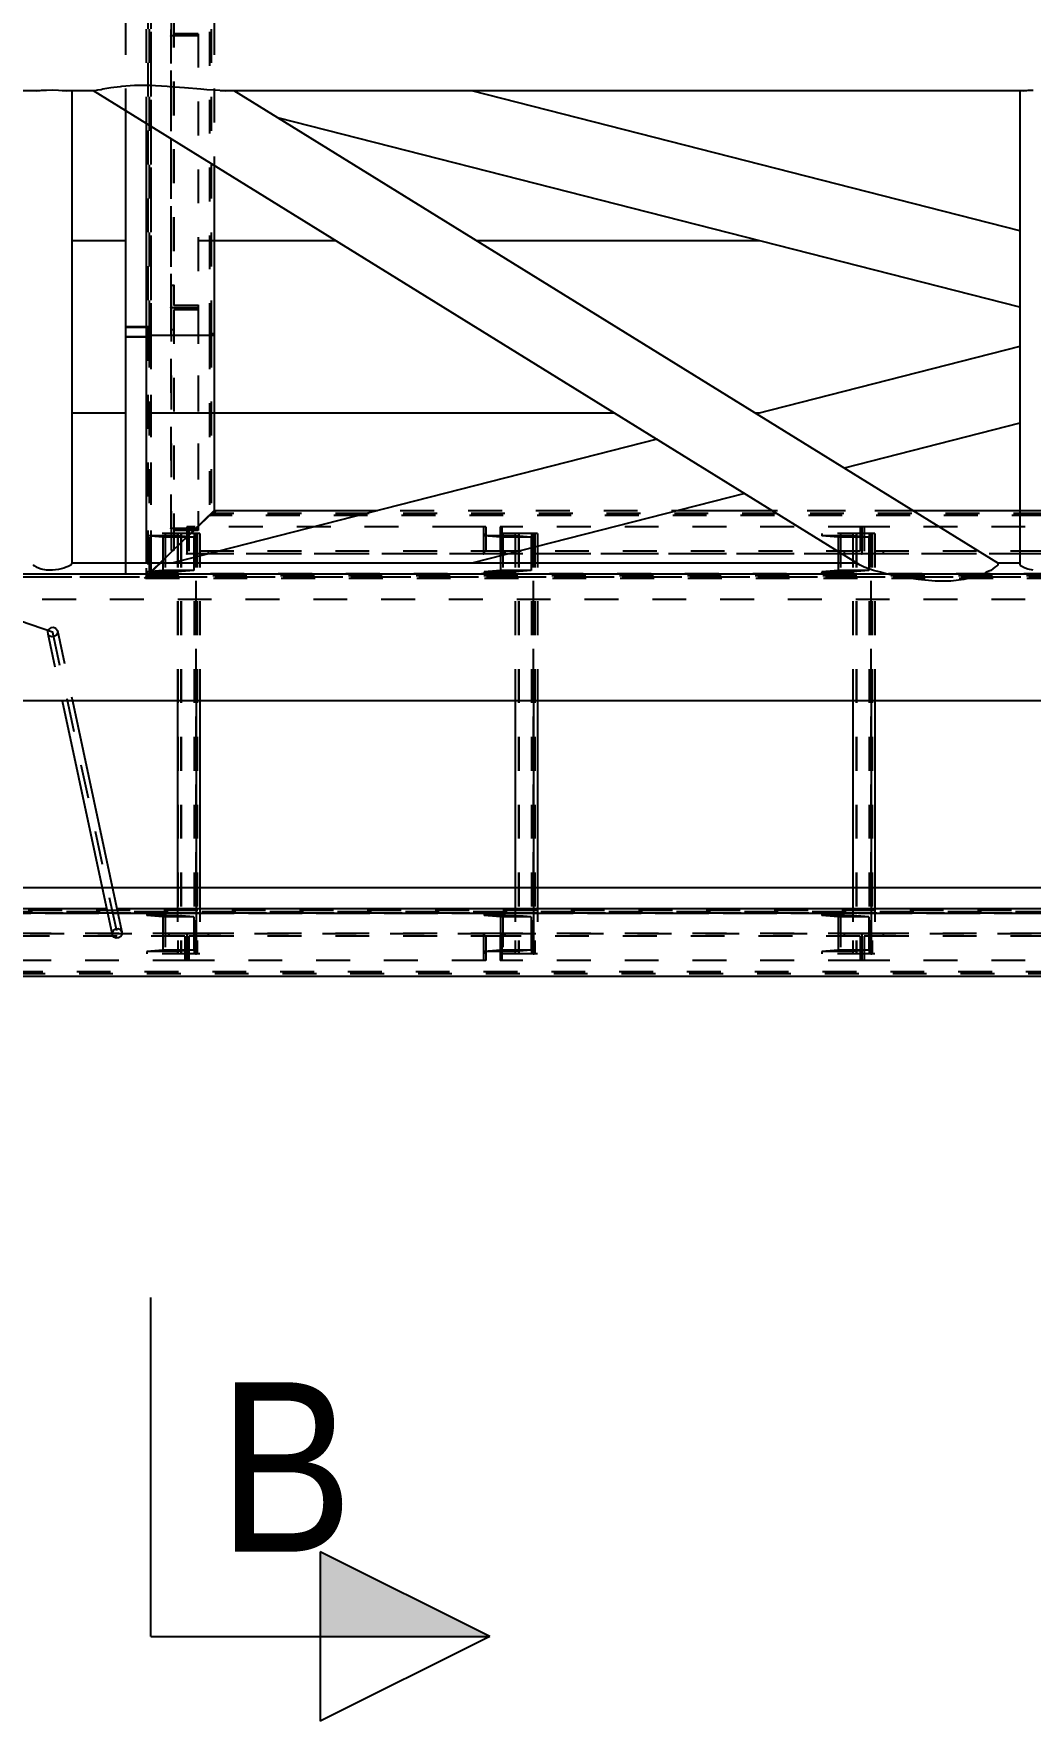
# Model space of a CAD drawing. Header units: millimetres. Extents: x 149919 to 150445, y 136651 to 136866.
# Drawn here: x 150248.518 to 150251.458, y 136688.864 to 136693.84 of the extents above; entities that cross this region are included whole.
import ezdxf

# ---------------------------------------------------------------- set-up
doc = ezdxf.new("R2010")
doc.units = ezdxf.units.MM
doc.header["$LTSCALE"] = 0.25
for name, pattern in [('CENTER', [50.8, 31.75, -6.35, 6.35, -6.35]), ('XKITLINE00', [0]), ('XKITLINE02', [4, 2, -2]), ('XKITLINE03', [6, 3, -1, 1, -1])]:
    doc.linetypes.add(name, pattern=pattern)
doc.styles.add('ARIAL', font='arial.ttf')

# ---------------------------------------------------------------- blocks, each defined once
blk = doc.blocks.new('çatıı')
at = {"color": 116, "linetype": 'XKITLINE02', "true_color": 0x136734}
for p, q in [((10704.15, 5898.21), (10704.15, 4257.47)), ((10705, 5898.21), (10705, 4257.26)), ((10703.7, 5888.14), (10703.69, 4320.34)), ((10704.55, 5888.14), (10704.54, 4258.3)), ((10722.85, 5888.14), (10722.84, 4258.3)), ((10705.08, 5887.3), (10705.07, 4257.8)), ((10722.31, 5887.3), (10722.31, 4257.8)), ((10697.5, 4370.57), (10697.5, 4257.26)), ((10723.69, 4370.57), (10723.69, 4258.3)), ((10710.99, 4352.68), (10710.99, 4265.95)), ((10711.79, 4352.68), (10711.79, 4266.61)), ((10718.99, 4346.1), (10710.99, 4346.1)), ((10718.99, 4346.76), (10711.79, 4346.76)), ((10718.99, 4346.76), (10718.99, 4265.95)), ((10710.99, 4272.54), (10710.99, 4265.95)), ((10711.79, 4272.54), (10710.99, 4272.54)), ((10711.79, 4272.54), (10711.79, 4266.61)), ((10710.99, 4265.96), (10710.99, 4194.36)), ((10718.99, 4265.96), (10710.99, 4265.96)), ((10718.99, 4265.95), (10710.99, 4265.95)), ((10718.99, 4266.61), (10711.79, 4266.61)), ((10711.79, 4265.31), (10711.79, 4194.36)), ((10718.99, 4265.31), (10711.79, 4265.31)), ((10718.99, 4266.61), (10718.99, 4265.95)), ((10718.99, 4265.96), (10718.99, 4200.21)), ((10718.99, 4265.31), (10718.99, 4200.21)), ((10705, 4260.27), (10697.5, 4260.27)), ((10705, 4260.27), (10697.5, 4260.27)), ((10697.5, 4260.27), (10697.5, 4258.76)), ((10704.15, 4260.27), (10704.15, 4187.37)), ((10705, 4260.27), (10705, 4187.37)), ((10704.15, 4260.07), (10697.5, 4260.15)), ((10704.15, 4257.47), (10697.5, 4257.39)), ((10697.5, 4257.39), (10697.5, 4257.26)), ((10705, 4257.26), (10697.5, 4257.26)), ((10704.54, 4258.3), (10703.69, 4258.3)), ((10704.54, 4258.3), (10703.69, 4258.3)), ((10703.69, 4258.3), (10703.69, 4257.73)), ((10705.07, 4257.8), (10704.54, 4258.3)), ((10705.07, 4257.8), (10704.54, 4258.3)), ((10704.54, 4258.3), (10704.54, 4186.9)), ((10722.31, 4257.8), (10705.07, 4257.8)), ((10722.31, 4257.8), (10705.07, 4257.8)), ((10705.07, 4257.8), (10705.07, 4188)), ((10711.79, 4259.46), (10710.99, 4259.46)), ((10722.84, 4258.3), (10722.31, 4257.8)), ((10722.84, 4258.3), (10722.31, 4257.8)), ((10722.31, 4257.8), (10722.31, 4204.66)), ((10723.69, 4258.3), (10722.84, 4258.3)), ((10723.69, 4258.3), (10722.84, 4258.3)), ((10722.84, 4258.3), (10722.84, 4204.59)), ((10723.69, 4258.3), (10723.69, 4257.73)), ((10703.69, 4209.13), (10703.69, 4186.07)), ((10723.69, 4206.07), (10709.11, 4191.97)), ((10724.25, 4206.07), (10723.38, 4205.22)), ((10723.69, 4206.07), (10723.69, 4205.41)), ((11628.62, 4206.07), (10771.91, 4206.07)), ((10929.9, 4206.07), (10888.41, 4206.07)), ((10972.73, 4206.07), (10961.33, 4206.07)), ((10722.23, 4204.69), (10704.55, 4187.46)), ((10722.31, 4204.66), (10705.07, 4188)), ((10710.99, 4200.86), (10710.99, 4194.36)), ((10718.99, 4200.86), (10710.99, 4200.86)), ((10798.08, 4201.36), (10715.63, 4201.36)), ((10715.63, 4201.36), (10715.63, 4193.36)), ((10716.26, 4201.36), (10716.26, 4194.16)), ((10723.38, 4205.22), (10722.23, 4204.69)), ((11628.98, 4204.69), (10722.23, 4204.69)), ((10722.84, 4204.59), (10722.31, 4204.66)), ((10723.69, 4205.41), (10722.84, 4204.59)), ((11629.48, 4205.22), (10723.38, 4205.22)), ((10803.8, 4201.36), (10798.08, 4201.36)), ((10803.17, 4201.36), (10803.17, 4193.36)), ((10803.8, 4201.36), (10803.8, 4194.16)), ((10914.8, 4201.36), (10808.07, 4201.36)), ((10808.07, 4201.36), (10808.07, 4194.16)), ((10808.6, 4201.36), (10808.6, 4193.36)), ((10914.27, 4201.36), (10914.27, 4194.16)), ((10914.8, 4201.36), (10914.27, 4201.36)), ((11002.97, 4201.36), (10914.8, 4201.36)), ((10914.8, 4201.36), (10914.8, 4193.36)), ((10914.8, 4201.36), (10914.8, 4193.36)), ((10915.43, 4201.36), (10915.43, 4194.16)), ((10718.37, 4199.38), (10703.8, 4199.38)), ((10703.8, 4199.38), (10703.8, 4198.7)), ((10712.89, 4198.7), (10703.8, 4198.7)), ((10708.58, 4198.31), (10703.8, 4198.7)), ((10717.67, 4198.31), (10708.58, 4198.31)), ((10708.58, 4198.31), (10708.58, 4188.44)), ((10709.27, 4199.38), (10709.27, 4187.38)), ((10711.79, 4200.21), (10711.79, 4194.36)), ((10718.99, 4200.21), (10711.79, 4200.21)), ((10712.89, 4199.38), (10712.89, 4198.7)), ((10712.89, 4199.38), (10712.89, 4149.97)), ((10719.46, 4199.38), (10712.89, 4199.38)), ((10717.67, 4198.31), (10712.89, 4198.7)), ((10712.95, 4199.38), (10712.95, 4075.37)), ((10713.92, 4199.38), (10713.92, 4075.37)), ((10713.98, 4199.38), (10713.98, 4075.37)), ((10717.67, 4198.31), (10717.67, 4188.44)), ((10717.77, 4199.38), (10717.77, 4075.37)), ((10718.37, 4199.38), (10718.37, 4187.38)), ((10718.37, 4199.38), (10718.37, 4149.97)), ((10718.66, 4199.38), (10718.66, 4075.37)), ((10719.46, 4199.38), (10719.46, 4149.97)), ((10817.95, 4199.38), (10803.38, 4199.38)), ((10803.38, 4199.38), (10803.38, 4198.7)), ((10812.48, 4198.7), (10803.38, 4198.7)), ((10808.16, 4198.31), (10803.38, 4198.7)), ((10817.26, 4198.31), (10808.16, 4198.31)), ((10808.16, 4198.31), (10808.16, 4188.44)), ((10808.86, 4199.38), (10808.86, 4187.38)), ((10812.48, 4199.38), (10812.48, 4198.7)), ((10812.48, 4199.38), (10812.48, 4149.97)), ((10819.04, 4199.38), (10812.48, 4199.38)), ((10817.26, 4198.31), (10812.48, 4198.7)), ((10812.54, 4199.38), (10812.54, 4075.37)), ((10813.51, 4199.38), (10813.51, 4075.37)), ((10813.57, 4199.38), (10813.57, 4075.37)), ((10817.26, 4198.31), (10817.26, 4188.44)), ((10817.35, 4199.38), (10817.35, 4075.37)), ((10817.95, 4199.38), (10817.95, 4187.38)), ((10817.95, 4199.38), (10817.95, 4149.97)), ((10818.25, 4199.38), (10818.25, 4075.37)), ((10819.04, 4199.38), (10819.04, 4149.97)), ((10917.54, 4199.38), (10902.97, 4199.38)), ((10902.97, 4199.38), (10902.97, 4198.7)), ((10912.06, 4198.7), (10902.97, 4198.7)), ((10907.75, 4198.31), (10902.97, 4198.7)), ((10916.84, 4198.31), (10907.75, 4198.31)), ((10907.75, 4198.31), (10907.75, 4188.44)), ((10908.44, 4199.38), (10908.44, 4187.38)), ((10912.06, 4199.38), (10912.06, 4198.7)), ((10912.06, 4199.38), (10912.06, 4149.97)), ((10918.63, 4199.38), (10912.06, 4199.38)), ((10916.84, 4198.31), (10912.06, 4198.7)), ((10912.12, 4199.38), (10912.12, 4075.37)), ((10913.09, 4199.38), (10913.09, 4075.37)), ((10913.15, 4199.38), (10913.15, 4075.37)), ((10916.84, 4198.31), (10916.84, 4188.44)), ((10916.94, 4199.38), (10916.94, 4075.37)), ((10917.54, 4199.38), (10917.54, 4187.38)), ((10917.54, 4199.38), (10917.54, 4149.97)), ((10917.84, 4199.38), (10917.84, 4075.37)), ((10918.63, 4199.38), (10918.63, 4149.97)), ((10697.5, 4190.57), (10697.5, 4187.37)), ((10707.67, 4190.57), (10703.06, 4186.07)), ((10707.66, 4190.57), (10703.69, 4186.74)), ((10711.79, 4194.36), (10710.99, 4194.36)), ((10809.46, 4193.36), (10715.63, 4193.36)), ((10809.46, 4194.16), (10716.26, 4194.16)), ((10721.91, 4194.16), (10721.91, 4193.36)), ((10809.46, 4193.36), (10803.17, 4193.36)), ((10914.27, 4194.16), (10803.32, 4194.16)), ((10803.32, 4194.16), (10803.32, 4193.36)), ((10914.8, 4193.36), (10803.32, 4193.36)), ((10809.46, 4194.16), (10803.8, 4194.16)), ((10907.75, 4193.36), (10808.6, 4193.36)), ((10809.46, 4194.16), (10809.46, 4193.36)), ((10909.52, 4194.16), (10909.52, 4193.36)), ((10914.27, 4194.16), (10909.52, 4194.16)), ((11008.63, 4193.36), (10914.8, 4193.36)), ((11008.63, 4194.16), (10915.43, 4194.16)), ((10921.08, 4194.16), (10921.08, 4193.36)), ((11636.37, 4187.37), (10492, 4187.37)), ((11634.04, 4186.52), (10492.13, 4186.52)), ((11641.67, 4187.37), (10606.3, 4187.37)), ((11641.69, 4186.52), (10606.3, 4186.52)), ((10705, 4187.37), (10697.5, 4187.37)), ((11633.47, 4186.07), (10703.06, 4186.07)), ((10704.54, 4186.9), (10703.69, 4186.07)), ((10704.61, 4186.92), (10703.74, 4186.07)), ((10708.58, 4188.44), (10703.8, 4188.06)), ((10712.89, 4188.06), (10703.8, 4188.06)), ((10703.8, 4188.06), (10703.8, 4187.38)), ((10718.37, 4187.38), (10703.8, 4187.38)), ((10705.07, 4188), (10704.54, 4186.9)), ((10704.55, 4187.46), (10704.61, 4186.92)), ((11632.58, 4187.46), (10704.55, 4187.46)), ((11633.3, 4186.92), (10704.61, 4186.92)), ((10717.67, 4188.44), (10708.58, 4188.44)), ((10717.67, 4188.44), (10712.89, 4188.06)), ((10712.89, 4188.06), (10712.89, 4187.38)), ((10808.16, 4188.44), (10803.38, 4188.06)), ((10812.48, 4188.06), (10803.38, 4188.06)), ((10803.38, 4188.06), (10803.38, 4187.38)), ((10817.95, 4187.38), (10803.38, 4187.38)), ((10817.26, 4188.44), (10808.16, 4188.44)), ((10817.26, 4188.44), (10812.48, 4188.06)), ((10812.48, 4188.06), (10812.48, 4187.38)), ((10907.75, 4188.44), (10902.97, 4188.06)), ((10912.06, 4188.06), (10902.97, 4188.06)), ((10902.97, 4188.06), (10902.97, 4187.38)), ((10917.54, 4187.38), (10902.97, 4187.38)), ((10916.84, 4188.44), (10907.75, 4188.44)), ((10916.84, 4188.44), (10912.06, 4188.06)), ((10912.06, 4188.06), (10912.06, 4187.38)), ((11642.97, 4179.87), (10492, 4179.87)), ((10674.92, 4171.15), (10674.57, 4170.5)), ((10675.56, 4171.57), (10674.92, 4171.15)), ((10676.33, 4171.64), (10675.56, 4171.57)), ((10677.03, 4171.34), (10676.33, 4171.64)), ((10677.03, 4171.34), (10677.45, 4170.76)), ((10677.45, 4170.76), (10677.5, 4170.05)), ((10677.45, 4170.76), (10681.9, 4149.97)), ((10674.57, 4170.5), (10674.62, 4169.79)), ((10674.62, 4169.79), (10675.04, 4169.21)), ((10674.62, 4169.79), (10678.86, 4149.97)), ((10675.73, 4168.91), (10675.04, 4169.21)), ((10676.51, 4168.98), (10675.73, 4168.91)), ((10677.15, 4169.4), (10676.51, 4168.98)), ((10677.5, 4170.05), (10677.15, 4169.4)), ((11657.93, 4094.87), (10690.64, 4094.87)), ((10712.89, 4094.87), (10712.89, 4075.37)), ((10718.37, 4094.87), (10718.37, 4075.37)), ((10719.46, 4094.87), (10719.46, 4075.37)), ((10812.48, 4094.87), (10812.48, 4075.37)), ((10817.95, 4094.87), (10817.95, 4075.37)), ((10819.04, 4094.87), (10819.04, 4075.37)), ((10912.06, 4094.87), (10912.06, 4075.37)), ((10917.54, 4094.87), (10917.54, 4075.37)), ((10918.63, 4094.87), (10918.63, 4075.37)), ((11649.64, 4087.29), (10481.46, 4087.29)), ((11650.11, 4087.82), (10482.26, 4087.82)), ((11659.14, 4087.37), (10492, 4087.37)), ((11658.89, 4088.22), (10492.13, 4088.22)), ((11649.28, 4088.67), (10691.97, 4088.67)), ((10718.37, 4087.37), (10703.8, 4087.37)), ((10703.8, 4087.37), (10703.8, 4086.69)), ((10712.89, 4086.69), (10703.8, 4086.69)), ((10708.58, 4086.31), (10703.8, 4086.69)), ((10717.67, 4086.31), (10708.58, 4086.31)), ((10708.58, 4086.31), (10708.58, 4076.44)), ((10709.27, 4087.37), (10709.27, 4075.37)), ((10712.89, 4087.37), (10712.89, 4086.69)), ((10717.67, 4086.31), (10712.89, 4086.69)), ((10717.67, 4086.31), (10717.67, 4076.44)), ((10718.37, 4087.37), (10718.37, 4075.37)), ((10817.95, 4087.37), (10803.38, 4087.37)), ((10803.38, 4087.37), (10803.38, 4086.69)), ((10812.48, 4086.69), (10803.38, 4086.69)), ((10808.16, 4086.31), (10803.38, 4086.69)), ((10817.26, 4086.31), (10808.16, 4086.31)), ((10808.16, 4086.31), (10808.16, 4076.44)), ((10808.86, 4087.37), (10808.86, 4075.37)), ((10812.48, 4087.37), (10812.48, 4086.69)), ((10817.26, 4086.31), (10812.48, 4086.69)), ((10817.26, 4086.31), (10817.26, 4076.44)), ((10817.95, 4087.37), (10817.95, 4075.37)), ((10917.54, 4087.37), (10902.97, 4087.37)), ((10902.97, 4087.37), (10902.97, 4086.69)), ((10912.06, 4086.69), (10902.97, 4086.69)), ((10907.75, 4086.31), (10902.97, 4086.69)), ((10916.84, 4086.31), (10907.75, 4086.31)), ((10907.75, 4086.31), (10907.75, 4076.44)), ((10908.44, 4087.37), (10908.44, 4075.37)), ((10912.06, 4087.37), (10912.06, 4086.69)), ((10916.84, 4086.31), (10912.06, 4086.69)), ((10916.84, 4086.31), (10916.84, 4076.44)), ((10917.54, 4087.37), (10917.54, 4075.37)), ((10715.63, 4081.39), (10604.14, 4081.39)), ((10693.3, 4082.47), (10693.63, 4080.89)), ((10693.94, 4082.25), (10693.59, 4081.6)), ((10693.59, 4081.6), (10693.63, 4080.89)), ((10694.58, 4082.67), (10693.94, 4082.25)), ((10695.35, 4082.74), (10694.58, 4082.67)), ((10696.05, 4082.44), (10695.35, 4082.74)), ((10696.05, 4082.44), (10696.47, 4081.86)), ((10696.1, 4083.61), (10696.47, 4081.86)), ((10696.52, 4081.15), (10696.17, 4080.5)), ((10696.47, 4081.86), (10696.52, 4081.15)), ((10710.35, 4081.39), (10710.35, 4080.59)), ((10715.63, 4081.39), (10715.63, 4073.39)), ((10721.91, 4081.39), (10715.63, 4081.39)), ((10715.63, 4081.39), (10715.63, 4073.39)), ((10809.46, 4081.39), (10715.63, 4081.39)), ((10721.91, 4081.39), (10721.91, 4080.59)), ((10803.17, 4081.39), (10803.17, 4073.39)), ((10808.6, 4081.39), (10803.32, 4081.39)), ((10803.32, 4081.39), (10803.32, 4080.59)), ((10914.8, 4081.39), (10803.32, 4081.39)), ((10808.6, 4081.39), (10808.6, 4073.39)), ((10809.46, 4081.39), (10809.46, 4080.59)), ((10909.52, 4081.39), (10909.52, 4080.59)), ((10914.8, 4081.39), (10914.8, 4073.39)), ((10921.08, 4081.39), (10914.8, 4081.39)), ((10914.8, 4081.39), (10914.8, 4073.39)), ((11008.63, 4081.39), (10914.8, 4081.39)), ((10921.08, 4081.39), (10921.08, 4080.59)), ((10715.1, 4080.59), (10604.14, 4080.59)), ((10693.63, 4080.89), (10694.06, 4080.31)), ((10694.75, 4080.01), (10694.06, 4080.31)), ((10695.53, 4080.08), (10694.75, 4080.01)), ((10696.17, 4080.5), (10695.53, 4080.08)), ((10708.58, 4076.44), (10703.8, 4076.05)), ((10717.67, 4076.44), (10708.58, 4076.44)), ((10717.67, 4076.44), (10712.89, 4076.05)), ((10715.1, 4080.59), (10715.1, 4073.39)), ((10721.91, 4080.59), (10716.26, 4080.59)), ((10716.26, 4080.59), (10716.26, 4073.39)), ((10809.46, 4080.59), (10716.26, 4080.59)), ((10808.07, 4080.59), (10803.32, 4080.59)), ((10914.27, 4080.59), (10803.32, 4080.59)), ((10808.16, 4076.44), (10803.38, 4076.05)), ((10803.8, 4080.59), (10803.8, 4073.39)), ((10808.07, 4080.59), (10808.07, 4073.39)), ((10817.26, 4076.44), (10808.16, 4076.44)), ((10817.26, 4076.44), (10812.48, 4076.05)), ((10907.75, 4076.44), (10902.97, 4076.05)), ((10916.84, 4076.44), (10907.75, 4076.44)), ((10916.84, 4076.44), (10912.06, 4076.05)), ((10914.27, 4080.59), (10914.27, 4073.39)), ((10921.08, 4080.59), (10915.43, 4080.59)), ((10915.43, 4080.59), (10915.43, 4073.39)), ((11008.63, 4080.59), (10915.43, 4080.59)), ((10715.63, 4073.39), (10608.9, 4073.39)), ((10712.89, 4076.05), (10703.8, 4076.05)), ((10703.8, 4076.05), (10703.8, 4075.37)), ((10718.37, 4075.37), (10703.8, 4075.37)), ((10712.89, 4076.05), (10712.89, 4075.37)), ((10719.46, 4075.37), (10712.89, 4075.37)), ((10716.26, 4073.39), (10715.63, 4073.39)), ((10803.8, 4073.39), (10715.63, 4073.39)), ((10812.48, 4076.05), (10803.38, 4076.05)), ((10803.38, 4076.05), (10803.38, 4075.37)), ((10817.95, 4075.37), (10803.38, 4075.37)), ((10808.6, 4073.39), (10808.07, 4073.39)), ((10914.8, 4073.39), (10808.07, 4073.39)), ((10812.48, 4076.05), (10812.48, 4075.37)), ((10819.04, 4075.37), (10812.48, 4075.37)), ((10912.06, 4076.05), (10902.97, 4076.05)), ((10902.97, 4076.05), (10902.97, 4075.37)), ((10917.54, 4075.37), (10902.97, 4075.37)), ((10912.06, 4076.05), (10912.06, 4075.37)), ((10918.63, 4075.37), (10912.06, 4075.37)), ((10915.43, 4073.39), (10914.8, 4073.39)), ((11002.97, 4073.39), (10914.8, 4073.39)), ((11653.17, 4070.06), (10481.46, 4070.06)), ((11653.86, 4069.52), (10482.26, 4069.52))]:
    blk.add_line(p, q, dxfattribs=at)
at = {"color": 1, "linetype": 'XKITLINE03'}
for p, q in [((10705, 5900.27), (10705, 4260.27)), ((10710.99, 4258.02), (10711, 5897.87)), ((10710.99, 4265.95), (10710.99, 4346.1)), ((10710.99, 4200.86), (10710.99, 4265.96)), ((10705, 4260.27), (10705, 4187.37)), ((10718.37, 4075.37), (10718.37, 4199.38)), ((10817.95, 4075.37), (10817.95, 4199.38)), ((10917.54, 4075.37), (10917.54, 4199.38)), ((10803.17, 4193.36), (10715.63, 4193.36)), ((10914.8, 4193.36), (10808.6, 4193.36)), ((11002.35, 4193.36), (10914.8, 4193.36)), ((11648.25, 4187.37), (10493.82, 4187.37)), ((10718.37, 4187.38), (10709.27, 4187.38)), ((10817.95, 4187.38), (10808.86, 4187.38)), ((10917.54, 4187.38), (10908.44, 4187.38)), ((10676.03, 4170.27), (10695.05, 4081.37)), ((10493.82, 4087.37), (11648.25, 4087.37)), ((10718.37, 4087.37), (10709.27, 4087.37)), ((10817.95, 4087.37), (10808.86, 4087.37)), ((10917.54, 4087.37), (10908.44, 4087.37)), ((10609.42, 4081.39), (10715.63, 4081.39)), ((10715.63, 4081.39), (10803.17, 4081.39)), ((10808.6, 4081.39), (10914.8, 4081.39)), ((10914.8, 4081.39), (11002.35, 4081.39))]:
    blk.add_line(p, q, dxfattribs=at)
at = {"color": 8, "linetype": 'XKITLINE00'}
for p, q in [((10672.4, 4329.97), (10662.78, 4329.97)), ((10671.32, 4329.87), (10670.69, 4329.97)), ((10671.58, 4329.91), (10671.16, 4329.97)), ((10671.43, 4329.89), (10671.32, 4329.87)), ((10672.69, 4330), (10671.43, 4329.89)), ((10674.28, 4330.06), (10672.69, 4330)), ((10676.04, 4330.07), (10674.28, 4330.06)), ((10677.81, 4330.03), (10676.04, 4330.07)), ((10679.39, 4329.94), (10677.81, 4330.03)), ((10688.79, 4329.97), (10678.84, 4329.97)), ((10680.08, 4329.87), (10679.39, 4329.94)), ((10680.33, 4329.95), (10679.84, 4329.9)), ((10680.66, 4329.93), (10680.08, 4329.87)), ((10680.5, 4329.97), (10680.33, 4329.95)), ((10680.92, 4329.97), (10680.66, 4329.93)), ((10681.74, 4329.97), (10681.74, 4190.42)), ((10914.31, 4190.06), (10688.12, 4329.97)), ((10688.4, 4329.88), (10688.18, 4329.97)), ((10689.25, 4330.08), (10688.41, 4329.88)), ((10690.37, 4330.19), (10689.25, 4330.08)), ((10690.87, 4330.41), (10690.37, 4330.19)), ((10693.18, 4330.85), (10690.87, 4330.41)), ((10696, 4331.11), (10693.18, 4330.85)), ((10696.37, 4331.19), (10696, 4331.11)), ((10700.17, 4331.47), (10696.37, 4331.19)), ((10704.74, 4331.47), (10700.17, 4331.47)), ((10709.86, 4331.18), (10704.74, 4331.47)), ((10710.53, 4331.11), (10709.86, 4331.18)), ((10714.92, 4330.85), (10710.53, 4331.11)), ((10719.76, 4330.41), (10714.92, 4330.85)), ((10721.52, 4330.19), (10719.76, 4330.41)), ((10723.84, 4330.08), (10721.52, 4330.19)), ((10726.96, 4329.88), (10723.84, 4330.08)), ((10963.39, 4329.97), (10725.51, 4329.97)), ((10726.83, 4329.97), (10726.4, 4329.92)), ((10727.78, 4329.97), (10727.02, 4329.87)), ((10955.12, 4190.48), (10729.61, 4329.97)), ((10961.33, 4288.67), (10799.7, 4329.97)), ((10961.33, 4329.97), (10961.33, 4190.24)), ((10962.31, 4329.87), (10961.69, 4329.97)), ((10962.57, 4329.91), (10962.15, 4329.97)), ((10962.42, 4329.89), (10962.31, 4329.87)), ((10963.68, 4330), (10962.42, 4329.89)), ((10965.27, 4330.06), (10963.68, 4330)), ((10727.02, 4329.87), (10726.96, 4329.88)), ((10961.33, 4266.07), (10742.52, 4321.98)), ((10697.5, 4285.67), (10681.74, 4285.67)), ((10705.28, 4285.67), (10705, 4285.67)), ((10759.73, 4285.67), (10718.99, 4285.67)), ((10884.61, 4285.67), (10801.22, 4285.67)), ((10961.33, 4254.48), (10883.71, 4234.65)), ((10697.5, 4234.87), (10681.74, 4234.87)), ((10841.85, 4234.87), (10705, 4234.87)), ((10884.61, 4234.87), (10883.34, 4234.87)), ((10961.33, 4231.88), (10909.57, 4218.65)), ((10854.35, 4227.14), (10711.26, 4190.57)), ((10880.21, 4211.15), (10799.7, 4190.57)), ((10913.47, 4190.57), (10681.74, 4190.57)), ((10961.33, 4190.57), (10954.96, 4190.57)), ((10670.34, 4190.24), (10670.62, 4189.8)), ((10671.32, 4189.46), (10670.62, 4189.8)), ((10671.43, 4189.37), (10671.32, 4189.46)), ((10672.69, 4188.87), (10671.43, 4189.37)), ((10674.28, 4188.58), (10672.69, 4188.87)), ((10676.04, 4188.53), (10674.28, 4188.58)), ((10677.81, 4188.72), (10676.04, 4188.53)), ((10679.39, 4189.13), (10677.81, 4188.72)), ((10680.09, 4189.46), (10679.39, 4189.13)), ((10680.66, 4189.62), (10680.09, 4189.46)), ((10681.47, 4190.04), (10680.66, 4189.62)), ((10681.66, 4190.37), (10681.47, 4190.04)), ((10681.74, 4190.42), (10681.66, 4190.37)), ((10915.41, 4189.46), (10914.31, 4190.06)), ((10918.19, 4188.46), (10915.47, 4189.43)), ((10920.3, 4187.96), (10918.19, 4188.46)), ((10921.93, 4187.48), (10920.3, 4187.96)), ((10926.51, 4186.52), (10921.93, 4187.48)), ((10930.71, 4185.93), (10926.51, 4186.52)), ((10931.37, 4185.81), (10930.71, 4185.93)), ((10936.39, 4185.34), (10931.37, 4185.81)), ((10944.87, 4185.81), (10940.97, 4185.34)), ((10945.25, 4185.93), (10944.87, 4185.81)), ((10948.24, 4186.52), (10945.25, 4185.93)), ((10950.82, 4187.48), (10948.24, 4186.52)), ((10951.46, 4187.96), (10950.82, 4187.48)), ((10952.78, 4188.46), (10951.46, 4187.96)), ((10954.02, 4189.43), (10952.78, 4188.46)), ((10954.03, 4189.46), (10954.02, 4189.43)), ((10954.9, 4190.06), (10954.03, 4189.46)), ((10955.12, 4190.48), (10954.84, 4190.37)), ((10954.84, 4190.37), (10954.9, 4190.06)), ((10961.33, 4190.24), (10961.61, 4189.79)), ((10962.31, 4189.45), (10961.61, 4189.79)), ((10962.42, 4189.36), (10962.31, 4189.45)), ((10963.68, 4188.86), (10962.42, 4189.36)), ((10965.27, 4188.57), (10963.68, 4188.86)), ((10940.97, 4185.34), (10936.39, 4185.34)), ((11718.3, 4149.97), (10454.11, 4149.97))]:
    blk.add_line(p, q, dxfattribs=at)
at = {"color": 7, "linetype": 'XKITLINE00'}
for p, q in [((10697.5, 4324.17), (10697.5, 4258.76)), ((10703.69, 4320.34), (10703.69, 4257.73)), ((10723.69, 4307.97), (10723.69, 4257.73)), ((10697.5, 4258.76), (10697.5, 4190.57)), ((10723.69, 4257.73), (10703.69, 4257.73)), ((10703.69, 4257.73), (10703.69, 4190.57)), ((10723.69, 4257.73), (10703.69, 4257.73)), ((10723.69, 4257.73), (10723.69, 4206.07)), ((10723.57, 4206.07), (10707.67, 4190.57)), ((10771.91, 4206.07), (10723.57, 4206.07)), ((10888.41, 4206.07), (10860.36, 4206.07)), ((10961.33, 4206.07), (10929.9, 4206.07)), ((10709.11, 4191.97), (10707.66, 4190.57)), ((10678.86, 4149.97), (10693.3, 4082.47)), ((10681.9, 4149.97), (10696.1, 4083.61)), ((10712.89, 4149.97), (10712.89, 4094.87)), ((10718.37, 4149.97), (10718.37, 4094.87)), ((10719.46, 4149.97), (10719.46, 4094.87)), ((10812.48, 4149.97), (10812.48, 4094.87)), ((10817.95, 4149.97), (10817.95, 4094.87)), ((10819.04, 4149.97), (10819.04, 4094.87)), ((10912.06, 4149.97), (10912.06, 4094.87)), ((10917.54, 4149.97), (10917.54, 4094.87)), ((10918.63, 4149.97), (10918.63, 4094.87)), ((10690.64, 4094.87), (10492, 4094.87)), ((10981.63, 4094.87), (10693.69, 4094.87)), ((10691.97, 4088.67), (10481.36, 4088.67)), ((10982.96, 4088.67), (10695.01, 4088.67)), ((11653.41, 4068.67), (10481.36, 4068.67))]:
    blk.add_line(p, q, dxfattribs=at)
at = {"color": 8, "linetype": 'CENTER'}
blk.add_line((10676.04, 4170.27), (10437.62, 4252.77), dxfattribs=at)
at = {"color": 2, "linetype": 'XKITLINE00'}
for q in [(10705, 3974.07), (10805, 3874.07)]:
    blk.add_line((10705, 3874.07), q, dxfattribs=at)
at = {"color": 30, "linetype": 'XKITLINE00'}
for p, q in [((10805, 3874.07), (10755, 3899.07)), ((10755, 3899.07), (10755, 3849.07)), ((10805, 3874.07), (10755, 3849.07))]:
    blk.add_line(p, q, dxfattribs=at)
at = {"color": 1, "linetype": 'XKITLINE00'}
for centre in [(10710.99, 4346.1), (10710.99, 4265.96), (10710.99, 4265.95), (10705, 4260.27), (10705, 4260.27), (10710.99, 4258.02), (10710.99, 4200.86), (10718.37, 4199.38), (10817.95, 4199.38), (10917.54, 4199.38), (10715.63, 4193.36), (10803.17, 4193.36), (10808.6, 4193.36), (10914.8, 4193.36), (10914.8, 4193.36), (10705, 4187.37), (10709.27, 4187.38), (10718.37, 4187.38), (10808.86, 4187.38), (10817.95, 4187.38), (10908.44, 4187.38), (10917.54, 4187.38), (10676.03, 4170.27), (10709.27, 4087.37), (10718.37, 4087.37), (10808.86, 4087.37), (10817.95, 4087.37), (10908.44, 4087.37), (10917.54, 4087.37), (10695.05, 4081.37), (10715.63, 4081.39), (10715.63, 4081.39), (10803.17, 4081.39), (10808.6, 4081.39), (10914.8, 4081.39), (10914.8, 4081.39), (10718.37, 4075.37), (10817.95, 4075.37), (10917.54, 4075.37)]:
    blk.add_circle(centre, 0.05, dxfattribs=at)
at = {"color": 8, "linetype": 'XKITLINE00'}
blk.add_circle((10676.04, 4170.27), 0.05, dxfattribs=at)
at = {"color": 30, "linetype": 'Continuous'}
blk.add_solid([(10755, 3899.07), (10805, 3874.07), (10755, 3899.07), (10755, 3874.07)], dxfattribs=at)
at = {"color": 116, "true_color": 0x136734, "style": 'ARIAL', "width": 0.85}
blk.add_text('B', height=50, dxfattribs=at).set_placement((10725, 3899.07))

msp = doc.modelspace()

# ---------------------------------------------------------------- block references
at = {"xscale": 0.009999943142843078, "yscale": 0.009999943142843078, "zscale": 0.009999943142843078}
msp.add_blockref('çatıı', (150141.8141, 136650.3731), dxfattribs=at)

doc.saveas('drawing.dxf')
